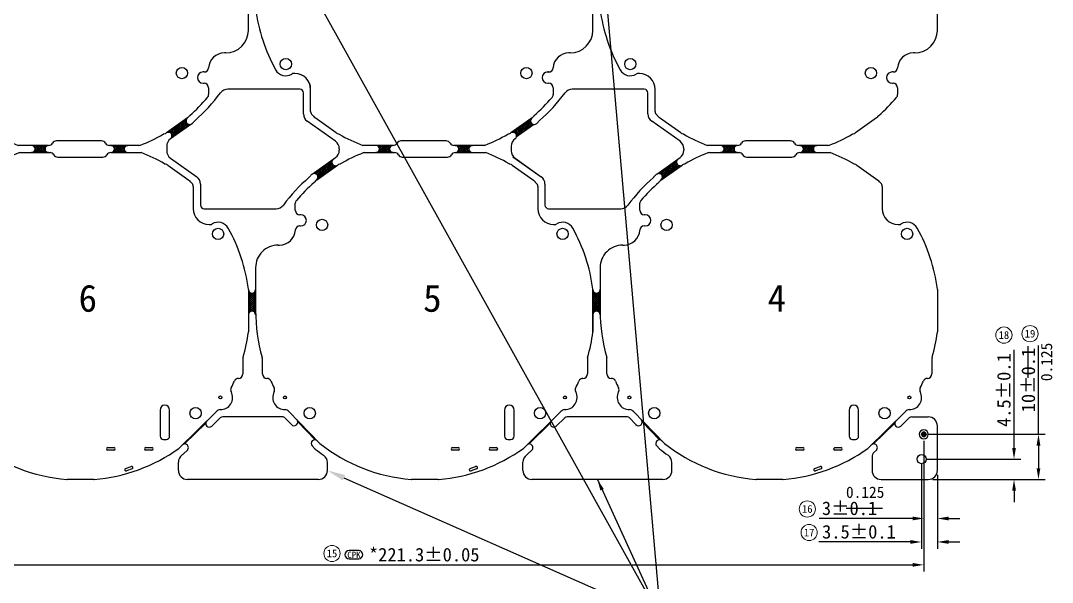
# Model space of a CAD drawing. Header units: millimetres. Extents: x 323 to 881, y 334 to 724.
# Drawn here: x 454.2 to 682.7, y 466.1 to 590.5 of the extents above; entities that cross this region are included whole.
import ezdxf
from ezdxf import colors
from ezdxf.entities.mleader import LeaderData, LeaderLine
from ezdxf.enums import TextEntityAlignment as Align
from ezdxf.math import Vec2, Vec3

# ---------------------------------------------------------------- set-up
doc = ezdxf.new("R2010")
doc.units = ezdxf.units.MM
doc.header["$LTSCALE"] = 0.5
for name, color, linetype in [('2', 7, 'Continuous'), ('5剖面线层', 2, 'Continuous'), ('B', 4, 'Continuous'), ('O', 2, 'Continuous'), ('T', 1, 'Continuous'), ('注释', 10, 'Continuous')]:
    doc.layers.add(name, color=color, linetype=linetype)
doc.layers.add('from', color=7, linetype='Continuous', lineweight=13)
doc.styles.get("Standard").update_dxf_attribs({"font": ''})
doc.styles.get('Standard').set_extended_font_data('SimSun')
doc.dimstyles.new('0.05', dxfattribs={"dimtxt": 3, "dimasz": 2.5, "dimexe": 1.5, "dimexo": 1, "dimtad": 1, "dimdsep": 46, "dimtxsty": 'Standard', "dimcen": 0.09, "dimclrd": 2, "dimclrt": 2, "dimazin": 2, "dimtol": 1, "dimtp": 0.05, "dimtm": 0.05, "dimtfac": 1, "dimtofl": 0, "dimtmove": 0, "dimatfit": 3, "dimfxl": 1, "dimtolj": 1, "dimarcsym": 0})
doc.dimstyles.new('0.10', dxfattribs={"dimtxt": 3, "dimasz": 2.5, "dimexe": 1.5, "dimexo": 1, "dimtad": 1, "dimdsep": 46, "dimtxsty": 'Standard', "dimcen": 0.09, "dimclrd": 2, "dimclrt": 2, "dimazin": 2, "dimtol": 1, "dimtp": 0.1, "dimtm": 0.1, "dimtfac": 1, "dimtofl": 0, "dimtmove": 0, "dimatfit": 3, "dimfxl": 1, "dimtolj": 1, "dimarcsym": 0})

# ---------------------------------------------------------------- blocks, each defined once
blk = doc.blocks.new('*D323232323232')
at = {"color": 2, "lineweight": -2}
for p, q in [((674.25, 495.88), (674.25, 517.58)), ((674.25, 486.38), (674.25, 483.88))]:
    blk.add_line(p, q, dxfattribs=at)
at = {"color": 0, "lineweight": -2}
for p, q in [((654.77, 493.38), (675.75, 493.38)), ((656.27, 488.88), (675.75, 488.88))]:
    blk.add_line(p, q, dxfattribs=at)
at = {"color": 2}
for points in [[(673.83, 495.88), (674.67, 495.88), (674.25, 493.38)], [(674.67, 486.38), (673.83, 486.38), (674.25, 488.88)]]:
    blk.add_solid(points, dxfattribs=at)
at = {"layer": 'Defpoints', "color": 0}
for p in [(653.77, 493.38), (655.27, 488.88), (674.25, 488.88)]:
    blk.add_point(p, dxfattribs=at)
at = {"color": 2, "insert": (672.01, 508.67), "char_height": 3, "attachment_point": 5, "rotation": 90}
blk.add_mtext('\\A1;4.5%%p0.1', dxfattribs=at)
blk = doc.blocks.new('*D343434343434')
at = {"color": 2, "lineweight": -2}
for p, q in [((679.66, 498.88), (679.66, 518.57)), ((679.66, 496.38), (679.66, 491.38))]:
    blk.add_line(p, q, dxfattribs=at)
at = {"color": 0, "lineweight": -2}
for p, q in [((655.27, 498.88), (681.16, 498.88)), ((656.27, 488.88), (681.16, 488.88))]:
    blk.add_line(p, q, dxfattribs=at)
at = {"color": 2}
for points in [[(680.08, 496.38), (679.24, 496.38), (679.66, 498.88)], [(679.24, 491.38), (680.08, 491.38), (679.66, 488.88)]]:
    blk.add_solid(points, dxfattribs=at)
at = {"layer": 'Defpoints', "color": 0}
for p in [(654.27, 498.88), (655.27, 488.88), (679.66, 488.88)]:
    blk.add_point(p, dxfattribs=at)
at = {"color": 2, "insert": (677.42, 510.9), "char_height": 3, "attachment_point": 5, "rotation": 90}
blk.add_mtext('\\A1;10%%p0.1', dxfattribs=at)
blk = doc.blocks.new('*D404040404040')
at = {"color": 0, "lineweight": -2}
for p, q in [((432.97, 497.43), (432.97, 468.47)), ((654.27, 497.43), (654.27, 468.47))]:
    blk.add_line(p, q, dxfattribs=at)
at = {"color": 2, "lineweight": -2}
blk.add_line((435.47, 469.97), (651.77, 469.97), dxfattribs=at)
at = {"color": 2}
for points in [[(435.47, 470.39), (435.47, 469.55), (432.97, 469.97)], [(651.77, 469.55), (651.77, 470.39), (654.27, 469.97)]]:
    blk.add_solid(points, dxfattribs=at)
at = {"layer": 'Defpoints', "color": 0}
for p in [(432.97, 498.43), (654.27, 498.43), (654.27, 469.97)]:
    blk.add_point(p, dxfattribs=at)
at = {"color": 2, "insert": (543.62, 472.21), "char_height": 3, "attachment_point": 5}
blk.add_mtext('\\A1;*221.3%%p0.05', dxfattribs=at)
blk = doc.blocks.new('*D424242424242')
at = {"layer": '2', "color": 0, "lineweight": -2}
for p, q in [((653.77, 492.38), (653.77, 473.54)), ((657.27, 489.43), (657.27, 473.54))]:
    blk.add_line(p, q, dxfattribs=at)
at = {"layer": '2', "color": 2, "lineweight": -2}
for p, q in [((651.27, 475.04), (631.04, 475.04)), ((659.77, 475.04), (662.27, 475.04))]:
    blk.add_line(p, q, dxfattribs=at)
at = {"layer": '2', "color": 2}
for points in [[(651.27, 474.63), (651.27, 475.46), (653.77, 475.04)], [(659.77, 475.46), (659.77, 474.63), (657.27, 475.04)]]:
    blk.add_solid(points, dxfattribs=at)
at = {"layer": 'Defpoints', "color": 0}
for p in [(653.77, 493.38), (657.27, 490.43), (657.27, 475.04)]:
    blk.add_point(p, dxfattribs=at)
at = {"layer": '2', "color": 2, "insert": (639.9, 477.28), "char_height": 3, "attachment_point": 5}
blk.add_mtext('\\A1;3.5%%p0.1', dxfattribs=at)
blk = doc.blocks.new('*D444444444444')
at = {"layer": '2', "color": 0, "lineweight": -2}
for p, q in [((654.27, 497.43), (654.27, 478.74)), ((657.27, 489.88), (657.27, 478.74))]:
    blk.add_line(p, q, dxfattribs=at)
at = {"layer": '2', "color": 2, "lineweight": -2}
for p, q in [((651.77, 480.24), (631.1, 480.24)), ((659.77, 480.24), (662.27, 480.24))]:
    blk.add_line(p, q, dxfattribs=at)
at = {"layer": '2', "color": 2}
for points in [[(651.77, 479.82), (651.77, 480.66), (654.27, 480.24)], [(659.77, 480.66), (659.77, 479.82), (657.27, 480.24)]]:
    blk.add_solid(points, dxfattribs=at)
at = {"layer": 'Defpoints', "color": 0}
for p in [(654.27, 498.43), (657.27, 490.88), (657.27, 480.24)]:
    blk.add_point(p, dxfattribs=at)
at = {"layer": '2', "color": 2, "insert": (637.81, 482.48), "char_height": 3, "attachment_point": 5}
blk.add_mtext('\\A1;3%%p0.1', dxfattribs=at)
blk = doc.blocks.new('cpk')
at = {"layer": '注释'}
for p, q in [((3.53, 0.29), (0.53, 0.29)), ((0.53, -2.21), (3.53, -2.21))]:
    blk.add_line(p, q, dxfattribs=at)
for centre, start, end in [((0.53, -0.96), 90, 270), ((3.53, -0.96), 270, 90)]:
    blk.add_arc(centre, 1.25, start, end, dxfattribs=at)
at = {"layer": '注释', "insert": (0, 0), "char_height": 2, "width": 13.2687, "attachment_point": 1}
blk.add_mtext('{\\C1;CPK}', dxfattribs=at)
blk = doc.blocks.new('MB2')
at = {"color": 2}
blk.add_line((1679.59, 621.97), (1679.59, 631.33), dxfattribs=at)
blk.add_circle((1739.57, 607.65), 1.25, dxfattribs=at)
for centre, start, end in [((1680.39, 631.33), 172.669, 180), ((1680.39, 621.97), 180, 187.331)]:
    blk.add_arc(centre, 0.8, start, end, dxfattribs=at)
at = {"layer": 'O', "color": 2, "linetype": 'Continuous'}
for p, q in [((1713.84, 664.03), (1719.75, 664.03)), ((1694.97, 657.14), (1686.66, 648.97)), ((1746.92, 648.97), (1740.05, 656.07)), ((1680.79, 637.29), (1680.79, 640.65)), ((1752.79, 640.65), (1752.79, 637.29)), ((1754.29, 617.12), (1754.29, 626.65)), ((1749.29, 612.12), (1748.98, 612.12)), ((1744.49, 607.9), (1744.29, 607.9)), ((1688.29, 607.57), (1688.12, 607.57)), ((1691.79, 599.15), (1691.79, 604.07)), ((1744.29, 605.4), (1744.49, 605.4)), ((1745.49, 604.4), (1745.49, 602.88)), ((1692.4, 598.14), (1692.59, 597.89)), ((1697.45, 594.4), (1692.76, 597.72)), ((1740.82, 597.72), (1736.13, 594.4)), ((1741, 597.89), (1741.19, 598.14)), ((1697.68, 594.29), (1697.97, 594.19)), ((1735.61, 594.19), (1735.91, 594.29)), ((1721.79, 592.65), (1711.79, 592.65)), ((1710.06, 591.65), (1703.33, 591.65)), ((1730.07, 591.65), (1723.52, 591.65))]:
    blk.add_line(p, q, dxfattribs=at)
at = {"layer": 'O', "color": 6}
for p, q in [((1705.34, 661.71), (1706.56, 662.15)), ((1706.77, 661.59), (1705.55, 661.14))]:
    blk.add_line(p, q, dxfattribs=at)
at = {"layer": 'O', "linetype": 'Continuous'}
blk.add_lwpolyline([(1697.04, 648.65, 1), (1699.14, 648.65), (1699.14, 654.45, 0.414214), (1698.44, 655.15), (1697.74, 655.15, 0.414214), (1697.04, 654.45)], format="xyb", close=True, dxfattribs=at)
blk.add_circle((1691.29, 649.35), 1.25, dxfattribs=at)
at = {"layer": 'O', "color": 2, "linetype": 'Continuous'}
for centre, radius in [((1742.29, 649.35), 1.25), ((1685.79, 645.87), 0.325), ((1747.79, 645.87), 0.325), ((1686.29, 609.65), 1.25)]:
    blk.add_circle(centre, radius, dxfattribs=at)
for centre, radius, start, end in [((1716.79, 626.65), 37.5, 94.6473, 125.5868), ((1713.84, 663.03), 1, 90, 94.6473), ((1719.75, 663.03), 1, 85.3527, 90), ((1716.79, 626.65), 37.5, 51.6783, 85.3527), ((1685.86, 649.57), 1, 268.9958, 323.4667), ((1747.73, 649.57), 1, 216.5333, 271.0042), ((1685.79, 645.87), 2.7, 88.9958, 207.4083), ((1747.79, 645.87), 2.7, 332.5917, 91.0042), ((1682.51, 644.16), 1, 332.9375, 27.4083), ((1751.08, 644.16), 1, 152.5917, 207.0625), ((1681.78, 642.65), 1, 270.5114, 335.4439), ((1716.79, 626.65), 37.5, 152.9375, 155.4439), ((1716.79, 626.65), 37.5, 24.5561, 27.0625), ((1751.81, 642.65), 1, 204.5561, 269.4886), ((1681.79, 640.65), 1, 90.5114, 180), ((1751.79, 640.65), 1, 0, 89.4886), ((1716.79, 626.65), 37.5, 163.9538, 172.669), ((1679.79, 637.29), 1, 343.9538, 0), ((1753.79, 637.29), 1, 180, 196.0462), ((1716.79, 626.65), 37.5, 0, 16.0462), ((1716.79, 626.65), 37.5, 187.331, 209.1343), ((1749.29, 617.12), 5, 270, 0), ((1748.98, 608.62), 3.5, 90, 176.4326), ((1686.29, 609.65), 2.58, 209.1343, 300.7062), ((1744.29, 606.65), 1.25, 90, 270), ((1744.49, 608.9), 1, 270, 356.4326), ((1688.12, 606.57), 1, 90, 120.7062), ((1688.29, 604.07), 3.5, 0, 90), ((1744.49, 604.4), 1, 0, 90), ((1716.79, 626.65), 37.5, 310.8174, 319.3677), ((1744.49, 602.88), 1, 319.3677, 0), ((1692.79, 599.15), 1, 180, 228.8879), ((1716.79, 626.65), 37.5, 228.8879, 229.1826), ((1691.76, 597.66), 0.8, 36.9239, 49.1826), ((1693.23, 598.37), 0.8, 216.9239, 234.6686), ((1740.36, 598.37), 0.8, 305.3314, 323.0761), ((1741.83, 597.66), 0.8, 130.8174, 143.0761), ((1697.92, 595.05), 0.8, 234.6686, 252.4133), ((1697.73, 593.43), 0.8, 60.1546, 72.4133), ((1716.79, 626.65), 37.5, 240.1546, 248.9605), ((1716.79, 626.65), 37.5, 291.3291, 299.8454), ((1735.85, 593.43), 0.8, 107.5867, 119.8454), ((1735.67, 595.05), 0.8, 287.5867, 305.3314), ((1710.06, 592.65), 1, 270, 330), ((1711.79, 591.65), 1, 90, 150), ((1721.79, 591.65), 1, 30, 90), ((1723.52, 592.65), 1, 210, 270), ((1730.07, 592.65), 1, 270, 291.3291)]:
    blk.add_arc(centre, radius, start, end, dxfattribs=at)
at = {"layer": 'O', "color": 6}
for centre, start, end in [((1705.45, 661.42), 110, 290), ((1706.67, 661.87), 290, 110)]:
    blk.add_arc(centre, 0.3, start, end, dxfattribs=at)

msp = doc.modelspace()

# ---------------------------------------------------------------- hatches: boundary and pattern name
at = {"layer": '2'}
h = msp.add_hatch(color=1, dxfattribs=at)
h.dxf.hatch_style = 1
h.paths.add_polyline_path([(654.767, 498.879, 1), (653.767, 498.879, 1)])
at = {"layer": '5剖面线层'}
h = msp.add_hatch(color=1, dxfattribs=at)
h.dxf.hatch_style = 1
h.paths.add_polyline_path([(486.505, 565.609), (491.197, 568.934, 0.1826758), (490.881, 568.465), (487.053, 565.752, 0.1826758)])
h.paths.add_polyline_path([(487.431, 564.303, 0.1826758), (487.747, 564.773), (491.575, 567.486, 0.1826758), (492.122, 567.629)])
h.paths.add_polyline_path([(456.635, 561.262, 0.1826758), (457.164, 561.462), (459.906, 561.462, 0.1826758), (460.435, 561.262)])
h.paths.add_polyline_path([(457.164, 562.662), (459.906, 562.662, -0.1826707), (460.435, 562.862, -0.000005), (460.435, 562.862), (456.635, 562.862, -0.1826758)])
h.paths.add_polyline_path([(474.728, 562.662), (477.47, 562.662, -0.1826758), (477.999, 562.862), (474.199, 562.862, -0.1826758)])
h.paths.add_polyline_path([(474.199, 561.262, 0.1826758), (474.728, 561.462), (477.47, 561.462, 0.1826758), (477.999, 561.262)])
h.paths.add_polyline_path([(533.464, 562.662), (536.206, 562.662, -0.1826707), (536.735, 562.862, -0.000005), (536.735, 562.862), (532.935, 562.862, -0.1826758)])
h.paths.add_polyline_path([(550.499, 561.262, 0.1826758), (551.028, 561.462), (553.77, 561.462, 0.1826758), (554.299, 561.262)])
h.paths.add_polyline_path([(551.028, 562.662), (553.77, 562.662, -0.1826758), (554.299, 562.862), (550.499, 562.862, -0.1826758)])
h.paths.add_polyline_path([(609.235, 561.262, 0.1826758), (609.764, 561.462), (612.506, 561.462, 0.1826758), (613.035, 561.262)])
h.paths.add_polyline_path([(609.764, 562.662), (612.506, 562.662, -0.1826707), (613.035, 562.862, -0.000005), (613.035, 562.862), (609.235, 562.862, -0.1826758)])
h.paths.add_polyline_path([(532.935, 561.262, 0.1826758), (533.464, 561.462), (536.206, 561.462, 0.1826758), (536.735, 561.262)])
h.paths.add_polyline_path([(627.328, 562.662), (630.07, 562.662, -0.1826758), (630.599, 562.862), (626.799, 562.862, -0.1826758)])
h.paths.add_polyline_path([(626.799, 561.262, 0.1826758), (627.328, 561.462), (630.07, 561.462, 0.1826758), (630.599, 561.262)])
h = msp.add_hatch(dxfattribs=at)
h.set_pattern_fill('ANSI37', color=1, scale=0.1, angle=30)
h.paths.add_polyline_path([(520.053, 555.659), (523.881, 558.372, -0.4514162), (523.187, 559.351), (519.359, 556.638, -0.4514162)])
h.paths.add_polyline_path([(487.747, 564.773), (491.575, 567.486, -0.4514162), (490.881, 568.465), (487.053, 565.752, -0.4514162)])
h.paths.add_polyline_path([(536.206, 561.462, -0.4514162), (536.206, 562.662), (533.464, 562.662, -0.4514162), (533.464, 561.462)])
h.paths.add_polyline_path([(553.77, 561.462, -0.4514162), (553.77, 562.662), (551.028, 562.662, -0.4514162), (551.028, 561.462)])
h.paths.add_polyline_path([(459.906, 561.462, -0.4514162), (459.906, 562.662), (457.164, 562.662, -0.4514162), (457.164, 561.462)])
h.paths.add_polyline_path([(477.47, 561.462, -0.4514162), (477.47, 562.662), (474.728, 562.662, -0.4514162), (474.728, 561.462)])
h.paths.add_polyline_path([(612.506, 561.462, -0.4514162), (612.506, 562.662), (609.764, 562.662, -0.4514162), (609.764, 561.462)])
h.paths.add_polyline_path([(630.07, 561.462, -0.4514162), (630.07, 562.662), (627.328, 562.662, -0.4514162), (627.328, 561.462)])
h = msp.add_hatch(color=1, dxfattribs=at)
h.dxf.hatch_style = 1
h.paths.add_polyline_path([(562.805, 565.609), (567.497, 568.934, 0.1826758), (567.181, 568.465), (563.353, 565.752, 0.1826758)])
h.paths.add_polyline_path([(563.731, 564.303, 0.1826758), (564.047, 564.773), (567.875, 567.486, 0.1826758), (568.422, 567.629)])
h = msp.add_hatch(dxfattribs=at)
h.set_pattern_fill('ANSI37', color=1, scale=0.1, angle=30)
h.paths.add_polyline_path([(564.047, 564.773), (567.875, 567.486, -0.4514162), (567.181, 568.465), (563.353, 565.752, -0.4514162)])
h.paths.add_polyline_path([(596.353, 555.659), (600.181, 558.372, -0.4514162), (599.487, 559.351), (595.659, 556.638, -0.4514162)])
h = msp.add_hatch(color=1, dxfattribs=at)
h.dxf.hatch_style = 1
h.paths.add_polyline_path([(519.359, 556.638), (523.187, 559.351, -0.1826758), (523.503, 559.82), (518.812, 556.495, -0.1826758)])
h.paths.add_polyline_path([(519.737, 555.189, 0.1826758), (520.053, 555.659), (523.881, 558.372, 0.1826758), (524.428, 558.515)])
h = msp.add_hatch(color=1, dxfattribs=at)
h.dxf.hatch_style = 1
h.paths.add_polyline_path([(595.659, 556.638), (599.487, 559.351, -0.1826758), (599.803, 559.82), (595.112, 556.495, -0.1826758)])
h.paths.add_polyline_path([(596.037, 555.189, 0.1826758), (596.353, 555.659), (600.181, 558.372, 0.1826758), (600.728, 558.515)])
h = msp.add_hatch(color=1, dxfattribs=at)
h.dxf.hatch_style = 1
h.paths.add_polyline_path([(506.267, 525.332, 0.1826758), (506.067, 525.861), (506.067, 530.403, 0.1826758), (506.267, 530.932)])
h.paths.add_polyline_path([(504.867, 530.403, -0.1826758), (504.667, 530.932), (504.667, 525.332, -0.1826758), (504.867, 525.861)])
h = msp.add_hatch(dxfattribs=at)
h.set_pattern_fill('ANSI37', color=1, scale=0.1, angle=180)
h.set_pattern_definition([(225, (1010.9335, 1124.12353), (0.2245064, -0.2245064), []), (315, (1010.9335, 1124.12353), (0.2245064, 0.2245064), [])])
h.paths.add_polyline_path([(506.067, 530.403, -0.4514162), (504.867, 530.403), (504.867, 525.861, -0.4514162), (506.067, 525.861)])
h = msp.add_hatch(color=1, dxfattribs=at)
h.dxf.hatch_style = 1
h.paths.add_polyline_path([(582.567, 525.332, 0.1826758), (582.367, 525.861), (582.367, 530.403, 0.1826758), (582.567, 530.932)])
h.paths.add_polyline_path([(581.167, 530.403, -0.1826758), (580.967, 530.932), (580.967, 525.332, -0.1826758), (581.167, 525.861)])
h = msp.add_hatch(dxfattribs=at)
h.set_pattern_fill('ANSI37', color=1, scale=0.1, angle=180)
h.set_pattern_definition([(225, (1087.2335, 1124.12353), (0.2245064, -0.2245064), []), (315, (1087.2335, 1124.12353), (0.2245064, 0.2245064), [])])
h.paths.add_polyline_path([(582.367, 530.403, -0.4514162), (581.167, 530.403), (581.167, 525.861, -0.4514162), (582.367, 525.861)])
h = msp.add_hatch(color=1, dxfattribs=at)
h.dxf.hatch_style = 1
h.paths.add_polyline_path([(495.463, 501.831, 0.1826758), (495.225, 501.318), (490.553, 496.739, 0.1826758), (490.036, 496.511)])
h = msp.add_hatch(color=1, dxfattribs=at)
h.dxf.hatch_style = 1
h.paths.add_polyline_path([(495.463, 501.831, 0.1826758), (495.225, 501.318), (490.553, 496.739, 0.1826758), (490.036, 496.511)])
h = msp.add_hatch(color=1, dxfattribs=at)
h.dxf.hatch_style = 1
h.paths.add_polyline_path([(495.463, 501.831, 0.1826758), (495.225, 501.318), (490.553, 496.739, 0.1826758), (490.036, 496.511)])
h = msp.add_hatch(color=1, dxfattribs=at)
h.dxf.hatch_style = 1
h.paths.add_polyline_path([(495.463, 501.831, 0.1826758), (495.225, 501.318), (490.553, 496.739, 0.1826758), (490.036, 496.511)])
h = msp.add_hatch(color=1, dxfattribs=at)
h.dxf.hatch_style = 1
h.paths.add_polyline_path([(495.463, 501.831, 0.1826758), (495.225, 501.318), (490.553, 496.739, 0.1826758), (490.036, 496.511)])
h = msp.add_hatch(color=1, dxfattribs=at)
h.dxf.hatch_style = 1
h.paths.add_polyline_path([(515.375, 502.143, -0.1790966), (515.592, 501.632), (519.449, 497.653, -0.1862691), (519.969, 497.404), (515.375, 502.143)])
h = msp.add_hatch(color=1, dxfattribs=at)
h.dxf.hatch_style = 1
h.paths.add_polyline_path([(571.763, 501.831, 0.1826758), (571.525, 501.318), (566.853, 496.739, 0.1826758), (566.336, 496.511)])
h = msp.add_hatch(color=1, dxfattribs=at)
h.dxf.hatch_style = 1
h.paths.add_polyline_path([(571.763, 501.831, 0.1826758), (571.525, 501.318), (566.853, 496.739, 0.1826758), (566.336, 496.511)])
h = msp.add_hatch(color=1, dxfattribs=at)
h.dxf.hatch_style = 1
h.paths.add_polyline_path([(571.763, 501.831, 0.1826758), (571.525, 501.318), (566.853, 496.739, 0.1826758), (566.336, 496.511)])
h = msp.add_hatch(color=1, dxfattribs=at)
h.dxf.hatch_style = 1
h.paths.add_polyline_path([(571.763, 501.831, 0.1826758), (571.525, 501.318), (566.853, 496.739, 0.1826758), (566.336, 496.511)])
h = msp.add_hatch(color=1, dxfattribs=at)
h.dxf.hatch_style = 1
h.paths.add_polyline_path([(571.763, 501.831, 0.1826758), (571.525, 501.318), (566.853, 496.739, 0.1826758), (566.336, 496.511)])
h = msp.add_hatch(color=1, dxfattribs=at)
h.dxf.hatch_style = 1
h.paths.add_polyline_path([(591.675, 502.143, -0.1790966), (591.892, 501.632), (595.749, 497.653, -0.1862691), (596.269, 497.404), (591.675, 502.143)])
h = msp.add_hatch(color=1, dxfattribs=at)
h.dxf.hatch_style = 1
h.paths.add_polyline_path([(648.063, 501.831, 0.1826758), (647.825, 501.318), (643.153, 496.739, 0.1826758), (642.636, 496.511)])
h = msp.add_hatch(color=1, dxfattribs=at)
h.dxf.hatch_style = 1
h.paths.add_polyline_path([(648.063, 501.831, 0.1826758), (647.825, 501.318), (643.153, 496.739, 0.1826758), (642.636, 496.511)])
h = msp.add_hatch(color=1, dxfattribs=at)
h.dxf.hatch_style = 1
h.paths.add_polyline_path([(648.063, 501.831, 0.1826758), (647.825, 501.318), (643.153, 496.739, 0.1826758), (642.636, 496.511)])
h = msp.add_hatch(color=1, dxfattribs=at)
h.dxf.hatch_style = 1
h.paths.add_polyline_path([(648.063, 501.831, 0.1826758), (647.825, 501.318), (643.153, 496.739, 0.1826758), (642.636, 496.511)])
h = msp.add_hatch(color=1, dxfattribs=at)
h.dxf.hatch_style = 1
h.paths.add_polyline_path([(648.063, 501.831, 0.1826758), (647.825, 501.318), (643.153, 496.739, 0.1826758), (642.636, 496.511)])

# ---------------------------------------------------------------- linework, layer by layer
at = {"color": 2}
for p, q in [((516.067, 575.282), (500.107, 575.282)), ((592.367, 575.282), (576.407, 575.282)), ((486.592, 562.675), (486.592, 561.661)), ((524.811, 562.129), (524.811, 561.781)), ((562.892, 562.675), (562.892, 561.661)), ((601.111, 562.129), (601.111, 561.781)), ((494.867, 548.842), (510.827, 548.842)), ((571.167, 548.842), (587.127, 548.842))]:
    msp.add_line(p, q, dxfattribs=at)
for p, q in [((460.435, 562.862), (456.635, 562.862)), ((459.906, 562.662), (457.164, 562.662)), ((460.435, 562.862), (459.935, 562.862)), ((474.199, 562.862), (477.999, 562.862)), ((474.728, 562.662), (477.47, 562.662)), ((536.735, 562.862), (532.935, 562.862)), ((536.206, 562.662), (533.464, 562.662)), ((536.735, 562.862), (536.235, 562.862)), ((550.499, 562.862), (554.299, 562.862)), ((551.028, 562.662), (553.77, 562.662)), ((613.035, 562.862), (609.235, 562.862)), ((612.506, 562.662), (609.764, 562.662)), ((613.035, 562.862), (612.535, 562.862)), ((626.799, 562.862), (630.599, 562.862)), ((627.328, 562.662), (630.07, 562.662)), ((460.435, 561.262), (456.635, 561.262)), ((459.906, 561.462), (457.164, 561.462)), ((474.199, 561.262), (477.999, 561.262)), ((474.728, 561.462), (477.47, 561.462)), ((536.735, 561.262), (532.935, 561.262)), ((536.206, 561.462), (533.464, 561.462)), ((550.499, 561.262), (554.299, 561.262)), ((551.028, 561.462), (553.77, 561.462)), ((613.035, 561.262), (609.235, 561.262)), ((612.506, 561.462), (609.764, 561.462)), ((626.799, 561.262), (630.599, 561.262)), ((627.328, 561.462), (630.07, 561.462)), ((512.834, 502.466), (514.218, 501.038)), ((515.592, 501.632), (519.449, 497.653)), ((515.592, 501.632), (519.449, 497.653)), ((515.592, 501.632), (519.449, 497.653)), ((515.592, 501.632), (519.449, 497.653)), ((515.592, 501.632), (519.449, 497.653)), ((589.096, 502.496), (590.515, 501.034)), ((591.892, 501.632), (595.749, 497.653)), ((591.892, 501.632), (595.749, 497.653)), ((591.892, 501.632), (595.749, 497.653)), ((591.892, 501.632), (595.749, 497.653)), ((591.892, 501.632), (595.749, 497.653)), ((518.812, 496.298), (519.402, 495.69)), ((595.112, 496.298), (595.702, 495.69))]:
    msp.add_line(p, q)
at = {"color": 1}
for p, q in [((677.301, 518.409), (677.301, 511.365)), ((637.07, 482.542), (645.118, 482.542))]:
    msp.add_line(p, q, dxfattribs=at)
at = {"color": 2}
for centre, radius, start, end in [((500.107, 573.282), 2, 90, 143.26938), ((516.067, 574.482), 0.8, 0, 90), ((576.407, 573.282), 2, 90, 143.26938), ((592.367, 574.482), 0.8, 0, 90), ((491.659, 568.282), 0.8, 125.33138, 305.33138), ((567.959, 568.282), 0.8, 125.33138, 305.33138), ((486.968, 564.956), 0.8, 305.33138, 125.33138), ((563.268, 564.956), 0.8, 305.33138, 125.33138), ((488.592, 562.675), 2, 125.33138, 180), ((522.811, 562.129), 2, 0, 54.66862), ((564.892, 562.675), 2, 125.33138, 180), ((599.111, 562.129), 2, 0, 54.66862), ((488.592, 561.661), 2, 180, 234.66862), ((522.811, 561.781), 2, 305.33138, 360), ((564.892, 561.661), 2, 180, 234.66862), ((599.111, 561.781), 2, 305.33138, 360), ((523.965, 559.167), 0.8, 125.33138, 305.33138), ((600.265, 559.167), 0.8, 125.33138, 305.33138), ((519.274, 555.842), 0.8, 305.33138, 125.33138), ((595.574, 555.842), 0.8, 305.33138, 125.33138), ((494.867, 549.642), 0.8, 180, 270), ((510.827, 550.842), 2, 270, 323.26938), ((571.167, 549.642), 0.8, 180, 270), ((587.127, 550.842), 2, 270, 323.26938)]:
    msp.add_arc(centre, radius, start, end, dxfattribs=at)
for centre in [(519.976, 496.247), (596.276, 496.247)]:
    msp.add_arc(centre, 0.8, 224.1058, 231.59864)
at = {"layer": '2', "color": 7, "linetype": 'Continuous'}
for p, q in [((504.867, 525.861), (504.867, 530.403)), ((580.967, 521.592), (580.967, 530.932)), ((581.167, 525.861), (581.167, 530.403)), ((649.084, 500.605), (651.036, 502.519)), ((643.052, 494.693), (643.84, 495.466))]:
    msp.add_line(p, q, dxfattribs=at)
at = {"layer": '2'}
for p, q in [((506.067, 530.403), (506.067, 525.861)), ((506.267, 530.932), (506.267, 526.332)), ((582.367, 530.403), (582.367, 525.861)), ((582.567, 530.932), (582.567, 526.332)), ((512.214, 502.748), (498.996, 502.748)), ((513.635, 503.938), (513.978, 503.575)), ((513.635, 503.938), (513.978, 503.575)), ((513.635, 503.938), (513.978, 503.575)), ((588.514, 502.748), (575.296, 502.748)), ((651.596, 502.747), (655.267, 502.747)), ((490.553, 496.739), (495.225, 501.318)), ((490.553, 496.739), (495.225, 501.318)), ((490.553, 496.739), (495.225, 501.318)), ((490.553, 496.739), (495.225, 501.318)), ((490.553, 496.739), (495.225, 501.318)), ((498.436, 502.519), (496.484, 500.605)), ((566.853, 496.739), (571.525, 501.318)), ((566.853, 496.739), (571.525, 501.318)), ((566.853, 496.739), (571.525, 501.318)), ((566.853, 496.739), (571.525, 501.318)), ((566.853, 496.739), (571.525, 501.318)), ((574.736, 502.519), (572.784, 500.605)), ((643.153, 496.739), (647.825, 501.318)), ((643.153, 496.739), (647.825, 501.318)), ((643.153, 496.739), (647.825, 501.318)), ((643.153, 496.739), (647.825, 501.318)), ((643.153, 496.739), (647.825, 501.318)), ((657.267, 490.877), (657.267, 500.747)), ((491.24, 495.466), (490.212, 494.458)), ((567.54, 495.466), (566.512, 494.458)), ((642.812, 494.122), (642.812, 490.879)), ((489.173, 490.879), (489.173, 492.688)), ((522.173, 490.881), (522.173, 492.609)), ((522.173, 490.881), (522.173, 492.609)), ((565.473, 490.879), (565.473, 492.688)), ((598.473, 490.881), (598.473, 492.609)), ((598.473, 490.881), (598.473, 492.609)), ((520.173, 488.881), (491.173, 488.879)), ((596.473, 488.881), (567.473, 488.879)), ((644.811, 488.879), (655.266, 488.877))]:
    msp.add_line(p, q, dxfattribs=at)
at = {"layer": '2', "color": 1, "const_width": 0.0254}
for points in [[(653.267, 498.879, 1), (655.267, 498.879, 1), (653.267, 498.879)], [(653.767, 498.879, 1), (654.767, 498.879, 1), (653.767, 498.879)]]:
    msp.add_lwpolyline(points, format="xyb", dxfattribs=at)
at = {"layer": '2', "color": 1}
msp.add_circle((654.267, 498.879), 0.5, dxfattribs=at)
msp.add_circle((654.267, 498.879), 0.5, dxfattribs=at)
at = {"layer": '2'}
msp.add_circle((653.767, 493.379), 1, dxfattribs=at)
for centre, radius, start, end in [((456.635, 562.062), 0.8, 270, 90), ((460.435, 562.062), 0.8, 90, 270), ((474.199, 562.062), 0.8, 270, 90), ((477.999, 562.062), 0.8, 90, 270), ((532.935, 562.062), 0.8, 270, 90), ((536.735, 562.062), 0.8, 90, 270), ((550.499, 562.062), 0.8, 270, 90), ((554.299, 562.062), 0.8, 90, 270), ((609.235, 562.062), 0.8, 270, 90), ((613.035, 562.062), 0.8, 90, 270), ((626.799, 562.062), 0.8, 270, 90), ((630.599, 562.062), 0.8, 90, 270), ((505.467, 530.932), 0.8, 180, 0), ((581.767, 530.932), 0.8, 180, 0), ((505.467, 525.332), 0.8, 360, 180), ((581.767, 525.332), 0.8, 360, 180), ((498.996, 501.948), 0.8, 90, 134.42508), ((498.996, 501.948), 0.8, 90, 134.42508), ((512.214, 501.948), 0.8, 43.31041, 90), ((512.214, 501.948), 0.8, 43.31041, 90), ((512.214, 501.948), 0.8, 43.31041, 90), ((512.214, 501.948), 0.8, 43.31041, 90), ((512.214, 501.948), 0.8, 43.31041, 90), ((575.296, 501.948), 0.8, 90, 134.42508), ((588.514, 501.948), 0.8, 43.31041, 90), ((651.596, 501.947), 0.8, 90, 134.42508), ((655.267, 500.747), 2, 360, 90), ((496.023, 501.26), 0.8, 134.42508, 314.42508), ((496.023, 501.26), 0.8, 134.42508, 314.42508), ((496.023, 501.26), 0.8, 134.42508, 314.42508), ((496.023, 501.26), 0.8, 134.42508, 314.42508), ((496.023, 501.26), 0.8, 134.42508, 314.42508), ((514.793, 501.594), 0.8, 223.31041, 43.31041), ((514.793, 501.594), 0.8, 223.31041, 43.31041), ((514.793, 501.594), 0.8, 223.31041, 43.31041), ((514.793, 501.594), 0.8, 223.31041, 43.31041), ((514.793, 501.594), 0.8, 223.31041, 43.31041), ((572.323, 501.26), 0.8, 134.42508, 314.42508), ((572.323, 501.26), 0.8, 134.42508, 314.42508), ((572.323, 501.26), 0.8, 134.42508, 314.42508), ((572.323, 501.26), 0.8, 134.42508, 314.42508), ((572.323, 501.26), 0.8, 134.42508, 314.42508), ((591.093, 501.594), 0.8, 223.31041, 43.31041), ((591.093, 501.594), 0.8, 223.31041, 43.31041), ((591.093, 501.594), 0.8, 223.31041, 43.31041), ((591.093, 501.594), 0.8, 223.31041, 43.31041), ((591.093, 501.594), 0.8, 223.31041, 43.31041), ((648.623, 501.26), 0.8, 134.42508, 314.42508), ((648.623, 501.26), 0.8, 134.42508, 314.42508), ((648.623, 501.26), 0.8, 134.42508, 314.42508), ((648.623, 501.26), 0.8, 134.42508, 314.42508), ((648.623, 501.26), 0.8, 134.42508, 314.42508), ((490.596, 495.94), 0.8, 314.42508, 134.42508), ((519.386, 496.855), 0.8, 43.31041, 223.31041), ((519.386, 496.855), 0.8, 43.31041, 223.31041), ((519.386, 496.855), 0.8, 43.31041, 223.31041), ((519.386, 496.855), 0.8, 43.31041, 223.31041), ((519.386, 496.855), 0.8, 43.31041, 223.31041), ((566.896, 495.94), 0.8, 314.42508, 134.42508), ((595.686, 496.855), 0.8, 43.31041, 223.31041), ((595.686, 496.855), 0.8, 43.31041, 223.31041), ((595.686, 496.855), 0.8, 43.31041, 223.31041), ((595.686, 496.855), 0.8, 43.31041, 223.31041), ((595.686, 496.855), 0.8, 43.31041, 223.31041), ((643.196, 495.94), 0.8, 314.42508, 134.42508), ((491.173, 492.688), 2, 125.22595, 180), ((520.173, 492.609), 2, 360, 54.96627), ((520.173, 492.609), 2, 0, 54.96627), ((567.473, 492.688), 2, 125.22595, 180), ((596.473, 492.609), 2, 360, 54.96627), ((596.473, 492.609), 2, 0, 54.96627), ((643.612, 494.122), 0.8, 134.42508, 180), ((491.173, 490.879), 2, 180, 270.00457), ((520.173, 490.881), 2, 270.00457, 0), ((567.473, 490.879), 2, 180, 270.00457), ((596.473, 490.881), 2, 270.00457, 0), ((644.812, 490.879), 2, 180, 269.9895), ((655.267, 490.877), 2, 269.9895, 0)]:
    msp.add_arc(centre, radius, start, end, dxfattribs=at)
at = {"layer": '2', "color": 7, "linetype": 'Continuous'}
for centre, radius, start, end in [((503.667, 530.932), 1, 0, 7.35106), ((579.967, 530.932), 1, 0, 7.35106), ((579.967, 521.592), 1, 352.64894, 360), ((467.467, 526.262), 39.1, 305.22595, 305.57081), ((543.767, 526.262), 39.1, 231.59864, 234.96627), ((543.767, 526.262), 39.1, 305.22595, 305.57081), ((620.067, 526.262), 39.1, 231.59864, 234.96627)]:
    msp.add_arc(centre, radius, start, end, dxfattribs=at)
at = {"layer": '2', "color": 1}
for radius, start, end in [(1, 0, 180), (1, 180, 0), (0.5, 0, 180), (0.5, 180, 0)]:
    msp.add_arc((654.267, 498.879), radius, start, end, dxfattribs=at)
at = {"layer": 'B', "color": 6}
for p, q in [((473.565, 495.934), (474.865, 495.934)), ((481.987, 495.934), (483.287, 495.934)), ((549.865, 495.934), (551.165, 495.934)), ((558.287, 495.934), (559.587, 495.934)), ((626.165, 495.934), (627.465, 495.934)), ((634.587, 495.934), (635.887, 495.934)), ((474.865, 495.334), (473.565, 495.334)), ((483.287, 495.334), (481.987, 495.334)), ((551.165, 495.334), (549.865, 495.334)), ((559.587, 495.334), (558.287, 495.334)), ((627.465, 495.334), (626.165, 495.334)), ((635.887, 495.334), (634.587, 495.334))]:
    msp.add_line(p, q, dxfattribs=at)
for centre, start, end in [((473.565, 495.634), 90, 270), ((474.865, 495.634), 270, 90), ((481.987, 495.634), 90, 270), ((483.287, 495.634), 270, 90), ((549.865, 495.634), 90, 270), ((551.165, 495.634), 270, 90), ((558.287, 495.634), 90, 270), ((559.587, 495.634), 270, 90), ((626.165, 495.634), 90, 270), ((627.465, 495.634), 270, 90), ((634.587, 495.634), 90, 270), ((635.887, 495.634), 270, 90)]:
    msp.add_arc(centre, 0.3, start, end, dxfattribs=at)
at = {"layer": 'from', "color": 4}
for centre in [(672.005, 520.849), (677.789, 521.157), (628.458, 482.337), (628.868, 477.135), (523.199, 472.491)]:
    msp.add_circle(centre, 1.796, dxfattribs=at)
at = {"layer": 'O', "color": 2, "linetype": 'Continuous'}
for p, q in [((571.167, 579.112), (570.967, 579.112)), ((570.967, 576.612), (571.167, 576.612)), ((516.867, 569.829), (516.867, 574.482)), ((518.467, 570.362), (518.467, 575.282)), ((572.167, 575.612), (572.167, 574.093)), ((593.167, 569.829), (593.167, 574.482)), ((594.767, 570.362), (594.767, 575.282)), ((491.374, 569.106), (491.562, 569.357)), ((519.071, 569.357), (519.26, 569.106)), ((567.674, 569.106), (567.862, 569.357)), ((595.371, 569.357), (595.56, 569.106)), ((491.197, 568.934), (486.505, 565.609)), ((490.881, 568.465), (487.053, 565.752)), ((492.122, 567.629), (487.436, 564.307)), ((491.575, 567.486), (487.747, 564.773)), ((492.653, 568.145), (492.739, 568.26)), ((523.968, 563.761), (517.71, 568.197)), ((524.128, 565.609), (519.437, 568.934)), ((567.497, 568.934), (562.805, 565.609)), ((567.497, 568.934), (562.805, 565.609)), ((567.497, 568.934), (562.805, 565.609)), ((567.181, 568.465), (563.353, 565.752)), ((567.875, 567.486), (564.047, 564.773)), ((568.953, 568.145), (569.039, 568.26)), ((600.268, 563.761), (594.01, 568.197)), ((600.428, 565.609), (595.737, 568.934)), ((524.349, 565.499), (524.648, 565.404)), ((562.285, 565.404), (562.585, 565.499)), ((600.649, 565.499), (600.948, 565.404)), ((536.735, 562.862), (530.004, 562.862)), ((548.467, 563.862), (538.467, 563.862)), ((556.743, 562.862), (550.199, 562.862)), ((487.436, 560.029), (493.223, 555.927)), ((487.436, 560.029), (493.223, 555.927)), ((518.812, 556.495), (523.968, 560.15)), ((563.266, 560.362), (569.523, 555.927)), ((563.736, 560.029), (569.523, 555.927)), ((595.112, 556.495), (600.268, 560.15)), ((518.812, 556.495), (523.498, 559.817)), ((519.359, 556.638), (523.187, 559.351)), ((519.737, 555.189), (524.428, 558.515)), ((520.053, 555.659), (523.881, 558.372)), ((595.659, 556.638), (599.487, 559.351)), ((596.037, 555.189), (600.728, 558.515)), ((596.037, 555.189), (600.728, 558.515)), ((596.353, 555.659), (600.181, 558.372)), ((518.281, 555.979), (518.195, 555.864)), ((594.581, 555.979), (594.495, 555.864)), ((494.067, 554.295), (494.067, 549.642)), ((570.367, 554.295), (570.367, 549.642))]:
    msp.add_line(p, q, dxfattribs=at)
at = {"layer": 'O'}
for p, q in [((473.565, 495.934), (474.865, 495.934)), ((481.987, 495.934), (483.287, 495.934)), ((549.865, 495.934), (551.165, 495.934)), ((558.287, 495.934), (559.587, 495.934)), ((626.165, 495.934), (627.465, 495.934)), ((634.587, 495.934), (635.887, 495.934)), ((474.865, 495.334), (473.565, 495.334)), ((483.287, 495.334), (481.987, 495.334)), ((551.165, 495.334), (549.865, 495.334)), ((559.587, 495.334), (558.287, 495.334)), ((627.465, 495.334), (626.165, 495.334)), ((635.887, 495.334), (634.587, 495.334))]:
    msp.add_line(p, q, dxfattribs=at)
at = {"layer": 'O', "color": 2, "linetype": 'Continuous'}
msp.add_circle((512.967, 580.862), 1.25, dxfattribs=at)
for centre, radius, start, end in [((575.658, 579.832), 3.5, 90, 176.43262), ((512.967, 580.862), 2.582, 209.13429, 300.70616), ((514.796, 577.782), 1, 90, 120.70616), ((514.967, 575.282), 3.5, 0, 90), ((570.967, 577.862), 1.25, 90, 270), ((571.167, 580.112), 1, 270, 356.43262), ((571.167, 575.612), 1, 0, 90), ((467.167, 597.862), 39.1, 311.06658, 323.26938), ((494.867, 574.093), 1, 319.36768, 0), ((543.467, 597.862), 39.1, 311.06658, 323.26938), ((571.167, 574.093), 1, 319.36768, 0), ((467.167, 597.862), 37.5, 310.81736, 319.36768), ((543.467, 597.862), 37.5, 310.81736, 319.36768), ((490.734, 569.587), 0.8, 305.33138, 323.07605), ((492.202, 568.876), 0.8, 130.81736, 143.07605), ((518.867, 569.829), 2, 180, 234.66862), ((519.467, 570.362), 1, 180, 228.88791), ((543.467, 597.862), 37.5, 228.88791, 229.18264), ((518.432, 568.876), 0.8, 36.92395, 49.18264), ((519.9, 569.587), 0.8, 216.92395, 234.66862), ((567.034, 569.587), 0.8, 305.33138, 323.07605), ((568.502, 568.876), 0.8, 130.81736, 143.07605), ((595.167, 569.829), 2, 180, 234.66862), ((595.767, 570.362), 1, 180, 228.88791), ((619.767, 597.862), 37.5, 228.88791, 229.18264), ((594.732, 568.876), 0.8, 36.92395, 49.18264), ((596.2, 569.587), 0.8, 216.92395, 234.66862), ((490.734, 569.587), 2.4, 305.33138, 323.07605), ((493.378, 567.779), 0.8, 131.06658, 143.07605), ((567.034, 569.587), 2.4, 305.33138, 323.07605), ((569.678, 567.779), 0.8, 131.06658, 143.07605), ((524.591, 566.261), 0.8, 234.66862, 252.41329), ((524.406, 564.641), 0.8, 60.1546, 72.41329), ((543.467, 597.862), 37.5, 240.1546, 248.96053), ((543.467, 597.862), 37.5, 291.32906, 299.8454), ((562.527, 564.641), 0.8, 107.58671, 119.8454), ((562.343, 566.261), 0.8, 287.58671, 305.33138), ((600.891, 566.261), 0.8, 234.66862, 252.41329), ((600.706, 564.641), 0.8, 60.1546, 72.41329), ((536.735, 563.862), 1, 270, 330), ((538.467, 562.862), 1, 90, 150), ((548.467, 562.862), 1, 30, 90), ((550.199, 563.862), 1, 210, 270), ((556.743, 563.862), 1, 270, 291.32906), ((492.067, 554.295), 2, 360, 54.66862), ((543.767, 526.262), 39.1, 131.06658, 143.26938), ((517.555, 556.344), 0.8, 311.06658, 323.07605), ((520.2, 554.537), 2.4, 125.33138, 143.07605), ((568.367, 554.295), 2, 360, 54.66862), ((620.067, 526.262), 39.1, 131.06658, 143.26938), ((593.855, 556.344), 0.8, 311.06658, 323.07605), ((596.5, 554.537), 2.4, 125.33138, 143.07605)]:
    msp.add_arc(centre, radius, start, end, dxfattribs=at)
at = {"layer": 'O'}
for centre, start, end in [((473.565, 495.634), 90, 270), ((474.865, 495.634), 270, 90), ((481.987, 495.634), 90, 270), ((483.287, 495.634), 270, 90), ((549.865, 495.634), 90, 270), ((551.165, 495.634), 270, 90), ((558.287, 495.634), 90, 270), ((559.587, 495.634), 270, 90), ((626.165, 495.634), 90, 270), ((627.465, 495.634), 270, 90), ((634.587, 495.634), 90, 270), ((635.887, 495.634), 270, 90)]:
    msp.add_arc(centre, 0.3, start, end, dxfattribs=at)
at = {"layer": 'T'}
for p, q in [((473.565, 495.934), (474.865, 495.934)), ((481.987, 495.934), (483.287, 495.934)), ((549.865, 495.934), (551.165, 495.934)), ((558.287, 495.934), (559.587, 495.934)), ((626.165, 495.934), (627.465, 495.934)), ((634.587, 495.934), (635.887, 495.934)), ((474.865, 495.334), (473.565, 495.334)), ((483.287, 495.334), (481.987, 495.334)), ((551.165, 495.334), (549.865, 495.334)), ((559.587, 495.334), (558.287, 495.334)), ((627.465, 495.334), (626.165, 495.334)), ((635.887, 495.334), (634.587, 495.334))]:
    msp.add_line(p, q, dxfattribs=at)
for centre, start, end in [((473.565, 495.634), 90, 270), ((474.865, 495.634), 270, 90), ((481.987, 495.634), 90, 270), ((483.287, 495.634), 270, 90), ((549.865, 495.634), 90, 270), ((551.165, 495.634), 270, 90), ((558.287, 495.634), 90, 270), ((559.587, 495.634), 270, 90), ((626.165, 495.634), 90, 270), ((627.465, 495.634), 270, 90), ((634.587, 495.634), 90, 270), ((635.887, 495.634), 270, 90)]:
    msp.add_arc(centre, 0.3, start, end, dxfattribs=at)

# ---------------------------------------------------------------- block references
for p in [(-1249.626, -28.786), (-1173.326, -28.786), (-1173.326, -28.786), (-1097.026, -28.786), (-1097.026, -28.786)]:
    msp.add_blockref('MB2', p)
at = {"rotation": 180}
for p in [(2184.26, 1152.91), (2260.56, 1152.91), (2336.86, 1152.91)]:
    msp.add_blockref('MB2', p, dxfattribs=at)
at = {"layer": '注释', "xscale": 0.7200000000000002, "yscale": 0.7200000000000002, "zscale": 0.7200000000000002}
msp.add_blockref('cpk', (526.58, 472.907), dxfattribs=at)

# ---------------------------------------------------------------- texts
at = {"color": 1, "char_height": 6, "width": 3, "attachment_point": 1}
for s, insert in [('6', (467.078, 532.019)), ('5', (543.378, 532.019)), ('4', (619.678, 532.019))]:
    msp.add_mtext(s, dxfattribs=dict(at, insert=insert))
at = {"color": 2, "insert": (680.197, 510.655), "char_height": 2.5, "width": 7.48253, "attachment_point": 1, "rotation": 90}
msp.add_mtext('{\\C1;0.125}', dxfattribs=at)
at = {"color": 2, "insert": (637.029, 487.307), "char_height": 2.5, "width": 7.48253, "attachment_point": 1}
msp.add_mtext('{\\C1;0.125}', dxfattribs=at)
at = {"layer": 'from', "color": 6}
for s, p in [('18', (672.005, 520.849)), ('19', (677.789, 521.157)), ('16', (628.458, 482.337)), ('17', (628.868, 477.135)), ('15', (523.199, 472.491))]:
    msp.add_text(s, height=1.71, dxfattribs=at).set_placement(p, align=Align.MIDDLE)

# ---------------------------------------------------------------- dimensions: what is measured, and where the dimension line sits
at = {"color": 2}
for base, p1, p2, picture, middle in [((674.251, 488.877), (653.767, 493.379), (655.266, 488.877), '*D323232323232', (674.251, 508.666)), ((679.661, 488.877), (654.267, 498.879), (655.267, 488.877), '*D343434343434', (679.661, 510.898))]:
    dim = msp.add_linear_dim(base=base, p1=p1, p2=p2, angle=90, dimstyle='0.10', dxfattribs=at)
    dim.commit()
    dim.dimension.update_dxf_attribs({"geometry": picture, "text_midpoint": middle, "dimtype": 160})
dim = msp.add_linear_dim(base=(654.267, 469.97), p1=(432.967, 498.429), p2=(654.267, 498.429), text='*<>', dimstyle='0.05', dxfattribs=at)
dim.commit()
dim.dimension.update_dxf_attribs({"geometry": '*D404040404040', "text_midpoint": (543.617, 469.97), "dimtype": 160})
at = {"layer": '2', "color": 2}
for base, p1, p2, picture, middle in [((657.267, 480.24), (654.267, 498.429), (657.267, 490.877), '*D444444444444', (637.813, 480.24)), ((657.267, 475.043), (653.767, 493.379), (657.267, 490.427), '*D424242424242', (639.904, 475.043))]:
    dim = msp.add_linear_dim(base=base, p1=p1, p2=p2, dimstyle='0.10', dxfattribs=at)
    dim.commit()
    dim.dimension.update_dxf_attribs({"geometry": picture, "text_midpoint": middle, "dimtype": 160})

# ---------------------------------------------------------------- leaders
at = {"color": 2}
for points in [[(505.261, 621.376), (595.967, 458.287)], [(581.629, 621.376), (595.967, 458.287)], [(581.973, 488.88), (595.967, 458.287)]]:
    msp.add_leader(points, dimstyle='0.05', override={"dimgap": 0.625, "dimtad": 0}, dxfattribs=at)
ml = msp.add_multileader_mtext('Standard', dxfattribs=at)
ml.set_content('此四处板边需铺铜', color=2)
ml.set_leader_properties()
ml.build(insert=Vec2(0, 0))
ctx = ml.context
ctx.base_point, ctx.plane_origin = Vec3(603.967, 458.287), Vec3(544.585, 498.345)
notes = []
notes.append((ctx, [(0, (1, 1, 0), (595.967, 458.287), (1, 0), 8, [(0, [(522.173, 490.881)], 0, [])])]))
ctx.mtext.insert, ctx.mtext.flow_direction = Vec3(605.967, 460.589), 5
for ctx, leaders in notes:
    for number, flags, end, landing, length, lines in leaders:
        leader = LeaderData()
        leader.index, (leader.has_last_leader_line, leader.has_dogleg_vector, leader.attachment_direction) = number, flags
        leader.last_leader_point, leader.dogleg_vector, leader.dogleg_length = Vec3(end), Vec3(landing), length
        for number, points, colour, breaks in lines:
            line = LeaderLine()
            line.index, line.vertices, line.color, line.breaks = number, Vec3.list(points), colors.encode_raw_color(colour), breaks
            leader.lines.append(line)
        ctx.leaders.append(leader)

doc.saveas('drawing.dxf')
